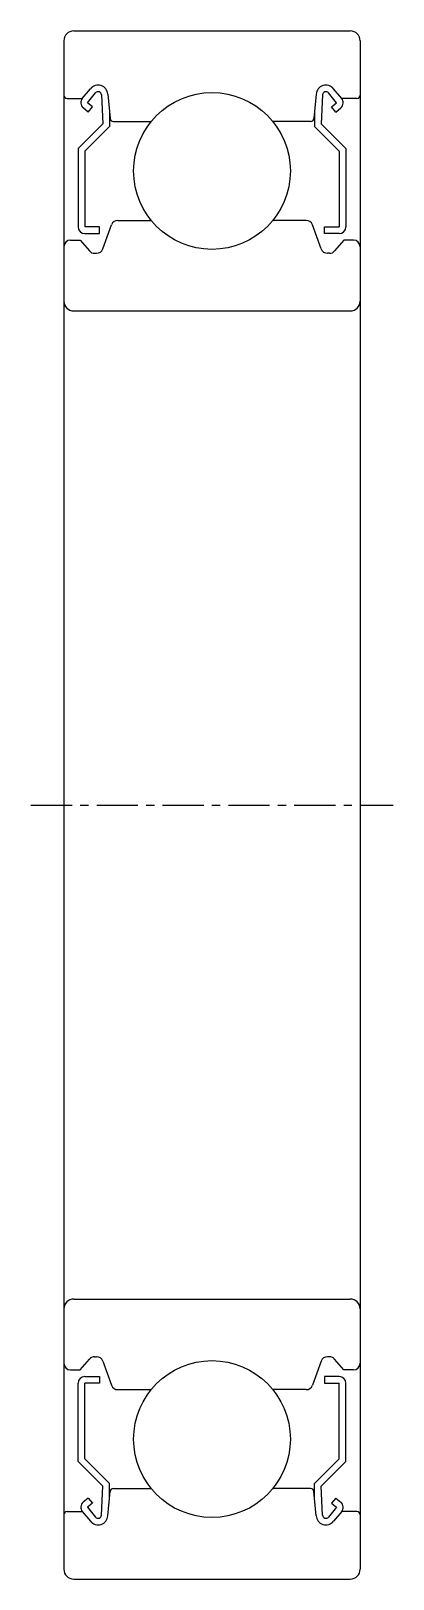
# Model space of a CAD drawing. Extents: x 33.6 to 103.8, y 81.9 to 148.3.
# Drawn here: x 92.77 to 103.77, y 101.35 to 148.35 of the extents above; entities outside this region: 2.
import ezdxf

# ---------------------------------------------------------------- set-up
doc = ezdxf.new("R2010")
doc.units = 0
doc.linetypes.add('CENTER', pattern=[2, 1.25, -0.25, 0.25, -0.25])
doc.layers.get('0').update_dxf_attribs({"linetype": 'CONTINUOUS'})
doc.layers.add('CENTER', color=1, linetype='CENTER')

msp = doc.modelspace()

# ---------------------------------------------------------------- linework, layer by layer
for p, q in [((94.074, 148.349), (102.474, 148.349)), ((93.774, 148.049), (93.774, 101.649)), ((102.774, 148.049), (102.774, 101.649)), ((93.874, 146.299), (94.334, 146.299)), ((94.334, 146.299), (94.584, 146.597)), ((94.487, 146.17), (94.737, 146.469)), ((94.64, 146.042), (94.487, 146.17)), ((94.914, 146.409), (94.957, 145.533)), ((95.112, 146.43), (95.177, 145.691)), ((101.436, 146.43), (101.371, 145.691)), ((101.634, 146.409), (101.591, 145.533)), ((102.061, 146.17), (101.811, 146.469)), ((101.908, 146.042), (102.061, 146.17)), ((102.214, 146.299), (101.964, 146.597)), ((102.674, 146.299), (102.214, 146.299)), ((94.512, 145.889), (94.359, 146.018)), ((94.512, 145.889), (94.64, 146.042)), ((95.157, 145.919), (95.157, 145.45)), ((101.391, 145.919), (101.391, 145.45)), ((102.036, 145.889), (101.908, 146.042)), ((102.036, 145.889), (102.189, 146.018)), ((94.957, 145.533), (94.207, 144.783)), ((95.157, 145.45), (94.407, 144.7)), ((95.277, 145.599), (96.425, 145.599)), ((101.271, 145.599), (100.123, 145.599)), ((101.391, 145.45), (102.141, 144.7)), ((101.591, 145.533), (102.341, 144.783)), ((94.207, 144.783), (94.207, 142.399)), ((102.341, 144.783), (102.341, 142.399)), ((94.407, 144.7), (94.407, 142.399)), ((102.141, 144.7), (102.141, 142.399)), ((94.956, 141.731), (95.224, 142.468)), ((95.412, 142.599), (96.425, 142.599)), ((101.136, 142.599), (100.123, 142.599)), ((101.592, 141.731), (101.324, 142.468)), ((93.974, 141.999), (94.274, 141.999)), ((94.274, 141.999), (94.55, 141.671)), ((94.857, 142.399), (94.407, 142.399)), ((94.407, 142.199), (94.857, 142.199)), ((94.857, 142.199), (94.857, 142.399)), ((101.691, 142.399), (102.141, 142.399)), ((101.691, 142.199), (101.691, 142.399)), ((102.141, 142.199), (101.691, 142.199)), ((102.274, 141.999), (101.998, 141.671)), ((102.574, 141.999), (102.274, 141.999)), ((94.703, 141.599), (94.768, 141.599)), ((101.845, 141.599), (101.78, 141.599)), ((94.074, 139.849), (102.474, 139.849)), ((94.074, 109.849), (102.474, 109.849)), ((93.974, 107.699), (94.274, 107.699)), ((94.274, 107.699), (94.55, 108.028)), ((94.703, 108.099), (94.768, 108.099)), ((94.956, 107.968), (95.224, 107.231)), ((101.592, 107.968), (101.324, 107.231)), ((101.845, 108.099), (101.78, 108.099)), ((102.274, 107.699), (101.998, 108.028)), ((102.574, 107.699), (102.274, 107.699)), ((94.207, 104.916), (94.207, 107.299)), ((94.407, 107.499), (94.857, 107.499)), ((94.407, 104.999), (94.407, 107.299)), ((94.857, 107.299), (94.407, 107.299)), ((94.857, 107.499), (94.857, 107.299)), ((101.691, 107.499), (101.691, 107.299)), ((102.141, 107.499), (101.691, 107.499)), ((101.691, 107.299), (102.141, 107.299)), ((102.141, 104.999), (102.141, 107.299)), ((102.341, 104.916), (102.341, 107.299)), ((95.412, 107.099), (96.425, 107.099)), ((95.665, 107.099), (95.665, 107.1)), ((95.918, 107.099), (95.918, 107.099)), ((101.136, 107.099), (100.123, 107.099)), ((94.957, 104.166), (94.207, 104.916)), ((95.157, 104.249), (94.407, 104.999)), ((101.391, 104.249), (102.141, 104.999)), ((101.591, 104.166), (102.341, 104.916)), ((94.914, 103.29), (94.957, 104.166)), ((95.112, 103.269), (95.177, 104.008)), ((95.157, 103.779), (95.157, 104.249)), ((95.277, 104.1), (96.425, 104.1)), ((101.271, 104.1), (100.123, 104.1)), ((101.436, 103.269), (101.371, 104.008)), ((101.391, 103.779), (101.391, 104.249)), ((101.634, 103.29), (101.591, 104.166)), ((94.512, 103.809), (94.359, 103.681)), ((94.64, 103.656), (94.487, 103.528)), ((94.487, 103.528), (94.737, 103.23)), ((94.512, 103.809), (94.64, 103.656)), ((102.061, 103.528), (101.811, 103.23)), ((102.036, 103.809), (101.908, 103.656)), ((101.908, 103.656), (102.061, 103.528)), ((102.036, 103.809), (102.189, 103.681)), ((93.874, 103.399), (94.334, 103.399)), ((94.334, 103.399), (94.584, 103.102)), ((102.214, 103.399), (101.964, 103.102)), ((102.674, 103.399), (102.214, 103.399)), ((94.074, 101.349), (102.474, 101.349))]:
    msp.add_line(p, q)
for centre in [(98.274, 144.099), (98.274, 105.599)]:
    msp.add_circle(centre, 2.381)
for centre, radius, start, end in [((94.074, 148.049), 0.3, 90, 180), ((102.474, 148.049), 0.3, 0, 90), ((94.813, 146.404), 0.3, 4.9967, 140.001), ((101.735, 146.404), 0.3, 39.999, 175.0033), ((93.874, 146.399), 0.1, 180, 270), ((94.487, 146.171), 0.2, 140.001, 230.0841), ((94.814, 146.404), 0.1, 2.8198, 140), ((101.734, 146.404), 0.1, 40, 177.1802), ((102.061, 146.171), 0.2, 309.9159, 39.999), ((102.674, 146.399), 0.1, 270, 0), ((95.277, 145.699), 0.1, 184.9967, 270.0005), ((101.271, 145.699), 0.1, 269.9995, 355.0033), ((95.412, 142.399), 0.2, 90, 159.9921), ((101.136, 142.399), 0.2, 20.0079, 90), ((93.974, 141.799), 0.2, 90, 180), ((94.407, 142.399), 0.2, 180, 270), ((102.141, 142.399), 0.2, 270, 0), ((102.574, 141.799), 0.2, 0, 90), ((94.703, 141.799), 0.2, 219.9936, 270), ((94.768, 141.799), 0.2, 270, 339.9921), ((101.78, 141.799), 0.2, 200.0079, 270), ((101.845, 141.799), 0.2, 270, 320.0064), ((94.074, 140.149), 0.3, 180, 270), ((102.474, 140.149), 0.3, 270, 0), ((94.074, 109.549), 0.3, 90, 180), ((102.474, 109.549), 0.3, 0, 90), ((93.974, 107.899), 0.2, 180, 270), ((94.703, 107.899), 0.2, 90, 140.0064), ((94.768, 107.899), 0.2, 20.0079, 90), ((101.78, 107.899), 0.2, 90, 159.9921), ((101.845, 107.899), 0.2, 39.9936, 90), ((102.574, 107.899), 0.2, 270, 0), ((94.407, 107.299), 0.2, 90, 180), ((95.412, 107.299), 0.2, 200.0079, 270), ((101.136, 107.299), 0.2, 270, 339.9921), ((102.141, 107.299), 0.2, 0, 90), ((95.277, 104), 0.1, 89.9995, 175.0033), ((101.271, 104), 0.1, 4.9967, 90.0005), ((94.487, 103.528), 0.2, 129.9159, 219.999), ((102.061, 103.528), 0.2, 320.001, 50.0841), ((93.874, 103.299), 0.1, 90, 180), ((94.813, 103.295), 0.3, 219.999, 355.0033), ((94.814, 103.294), 0.1, 220, 357.1802), ((101.735, 103.295), 0.3, 184.9967, 320.001), ((101.734, 103.294), 0.1, 182.8198, 320), ((102.674, 103.299), 0.1, 0, 90), ((94.074, 101.649), 0.3, 180, 270), ((102.474, 101.649), 0.3, 270, 0)]:
    msp.add_arc(centre, radius, start, end)
at = {"layer": 'CENTER', "color": 1, "linetype": 'CENTER'}
msp.add_line((92.774, 124.849), (103.774, 124.849), dxfattribs=at)

# ---------------------------------------------------------------- texts
for p in [(33.452, 89.429), (33.452, 81.929)]:
    msp.add_text('C6906ZZ', height=2).set_placement(p)

doc.saveas('drawing.dxf')
